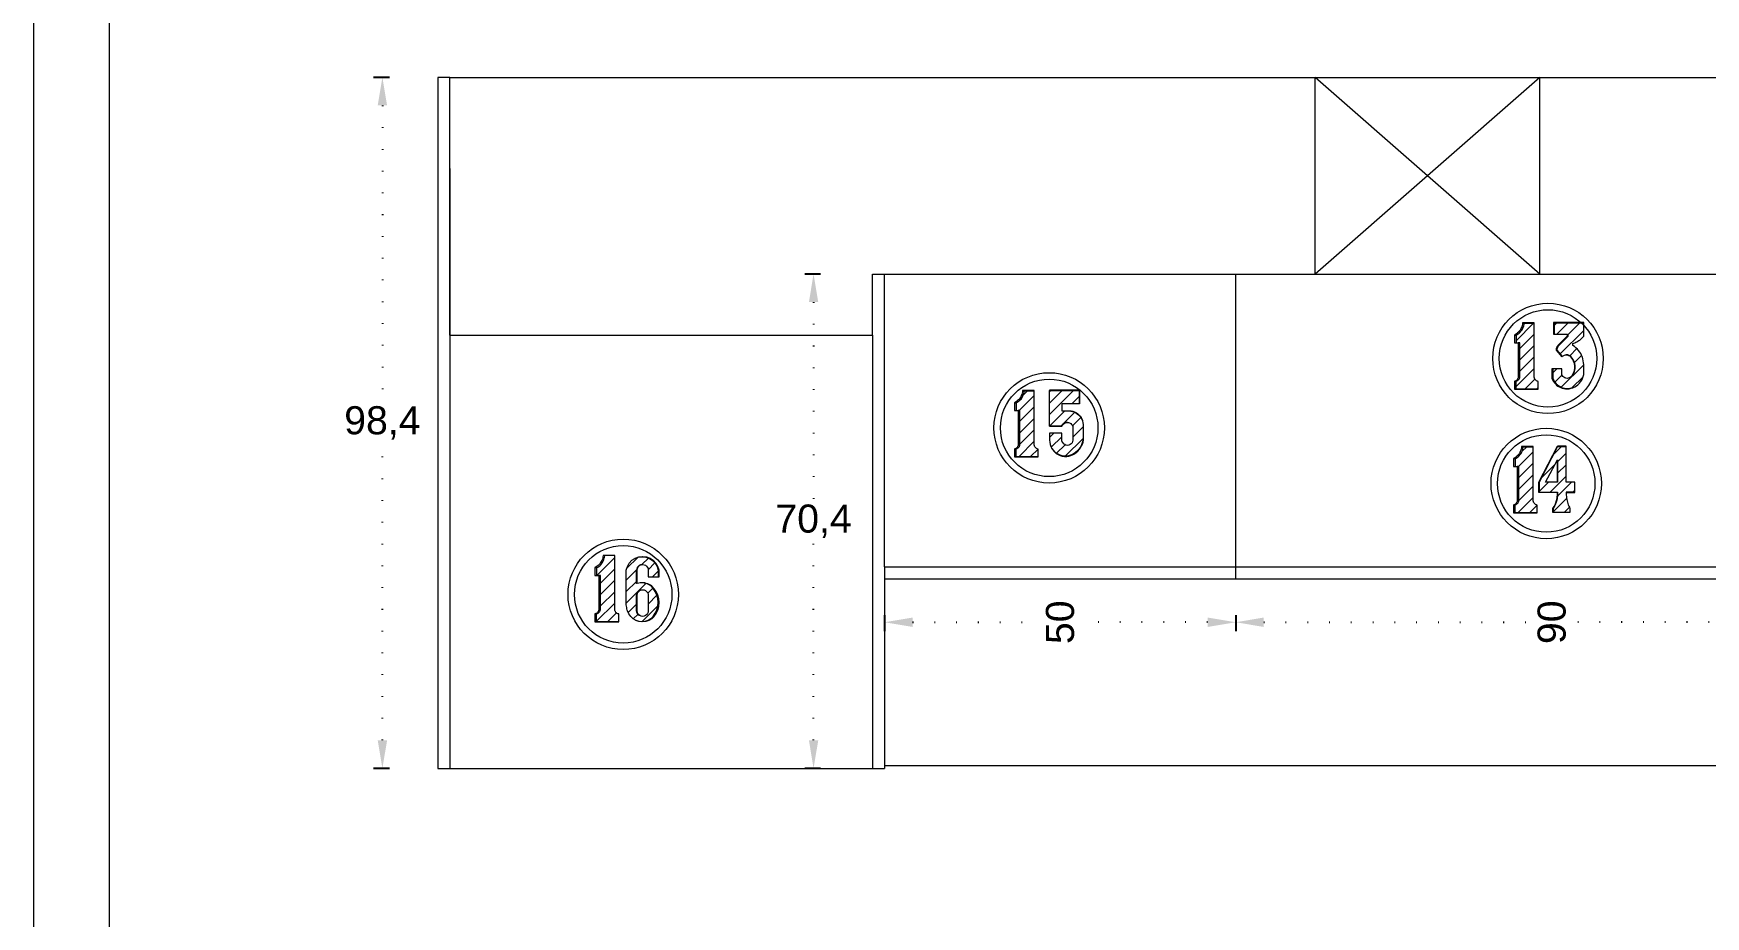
# Model space of a CAD drawing. Header units: inches. Extents: x 352 to 11605, y -941 to 2503.
# Drawn here: x 7156.1 to 7394.2, y -4.6 to 121.2 of the extents above; entities that cross this region are included whole.
import ezdxf

# ---------------------------------------------------------------- set-up
doc = ezdxf.new("R2010")
doc.units = ezdxf.units.IN
doc.header["$MEASUREMENT"] = 0
doc.linetypes.add('ACAD_ISO07W100', pattern=[3, 0, -3])
doc.styles.get("Standard").update_dxf_attribs({"font": 'arial.ttf'})
doc.dimstyles.new('ISO-25', dxfattribs={"dimtxt": 4, "dimasz": 4, "dimexe": 1.25, "dimexo": 0.625, "dimtad": 1, "dimtih": 1, "dimtoh": 1, "dimdec": 1, "dimtxsty": 'Standard', "dimcen": 2.5, "dimadec": 0, "dimazin": 0, "dimtfac": 1, "dimtdec": 1, "dimtmove": 0, "dimatfit": 3, "dimfxl": 1, "dimfxlon": 1, "dimarcsym": 0})
pattern_1 = [(45, (6837.3459, 621.5241), (-0.8148213, 0.8148213), [])]
pattern_2 = [(45, (6800.5832, 611.3388), (-0.8148213, 0.8148213), [])]
pattern_3 = [(45, (6490.5303, 611.7561), (-0.8148213, 0.8148213), [])]

# ---------------------------------------------------------------- blocks, each defined once
blk = doc.blocks.new('*D157')
at = {"color": 0, "lineweight": -2, "transparency": 16777216}
for p, q in [((7277.26, 38.34), (7277.26, 36.09)), ((7327.26, 38.34), (7327.26, 36.09))]:
    blk.add_line(p, q, dxfattribs=at)
at = {"color": 0, "linetype": 'ACAD_ISO07W100', "lineweight": -2, "transparency": 16777216}
for p, q in [((7281.26, 37.34), (7299.59, 37.34)), ((7323.26, 37.34), (7304.93, 37.34))]:
    blk.add_line(p, q, dxfattribs=at)
at = {"color": 0, "transparency": 16777216}
for points in [[(7281.26, 36.67), (7281.26, 38.01), (7277.26, 37.34)], [(7323.26, 36.67), (7323.26, 38.01), (7327.26, 37.34)]]:
    blk.add_solid(points, dxfattribs=at)
at = {"layer": 'Defpoints', "color": 0, "transparency": 16777216}
for p in [(7277.26, 45.23), (7327.26, 43.53), (7327.26, 37.34)]:
    blk.add_point(p, dxfattribs=at)
at = {"color": 0, "lineweight": 20, "transparency": 16777216, "insert": (7302.26, 37.34), "char_height": 4, "attachment_point": 5, "rotation": 90}
blk.add_mtext('50', dxfattribs=at)
blk = doc.blocks.new('*D158')
at = {"color": 0, "lineweight": -2, "transparency": 16777216}
for p, q in [((7327.26, 38.34), (7327.26, 36.09)), ((7417.26, 38.34), (7417.26, 36.09))]:
    blk.add_line(p, q, dxfattribs=at)
at = {"color": 0, "linetype": 'ACAD_ISO07W100', "lineweight": -2, "transparency": 16777216}
for p, q in [((7331.26, 37.34), (7369.59, 37.34)), ((7413.26, 37.34), (7374.93, 37.34))]:
    blk.add_line(p, q, dxfattribs=at)
at = {"color": 0, "transparency": 16777216}
for points in [[(7331.26, 36.67), (7331.26, 38.01), (7327.26, 37.34)], [(7413.26, 36.67), (7413.26, 38.01), (7417.26, 37.34)]]:
    blk.add_solid(points, dxfattribs=at)
at = {"layer": 'Defpoints', "color": 0, "transparency": 16777216}
for p in [(7327.26, 43.53), (7417.26, 43.53), (7417.26, 37.34)]:
    blk.add_point(p, dxfattribs=at)
at = {"color": 0, "lineweight": 20, "transparency": 16777216, "insert": (7372.26, 37.34), "char_height": 4, "attachment_point": 5, "rotation": 90}
blk.add_mtext('90', dxfattribs=at)
blk = doc.blocks.new('*D453')
at = {"color": 0, "lineweight": -2, "transparency": 16777216}
for p, q in [((7268.15, 86.93), (7265.9, 86.93)), ((7268.15, 16.53), (7265.9, 16.53))]:
    blk.add_line(p, q, dxfattribs=at)
at = {"color": 0, "linetype": 'ACAD_ISO07W100', "lineweight": -2, "transparency": 16777216}
for p, q in [((7267.15, 82.93), (7267.15, 54.76)), ((7267.15, 20.53), (7267.15, 48.71))]:
    blk.add_line(p, q, dxfattribs=at)
at = {"color": 0, "transparency": 16777216}
for points in [[(7266.49, 82.93), (7267.82, 82.93), (7267.15, 86.93)], [(7266.49, 20.53), (7267.82, 20.53), (7267.15, 16.53)]]:
    blk.add_solid(points, dxfattribs=at)
at = {"layer": 'Defpoints', "color": 0, "transparency": 16777216}
for p in [(7275.56, 86.93), (7267.15, 16.53), (7275.56, 16.53)]:
    blk.add_point(p, dxfattribs=at)
at = {"color": 0, "lineweight": 20, "transparency": 16777216, "insert": (7267.15, 51.73), "char_height": 4, "attachment_point": 5}
blk.add_mtext('70,4', dxfattribs=at)
blk = doc.blocks.new('*D463')
at = {"color": 0, "lineweight": -2, "transparency": 16777216}
for p, q in [((7206.76, 114.93), (7204.51, 114.93)), ((7206.76, 16.53), (7204.51, 16.53))]:
    blk.add_line(p, q, dxfattribs=at)
at = {"color": 0, "linetype": 'ACAD_ISO07W100', "lineweight": -2, "transparency": 16777216}
for p, q in [((7205.76, 110.93), (7205.76, 68.76)), ((7205.76, 20.53), (7205.76, 62.71))]:
    blk.add_line(p, q, dxfattribs=at)
at = {"color": 0, "transparency": 16777216}
for points in [[(7205.09, 110.93), (7206.43, 110.93), (7205.76, 114.93)], [(7205.09, 20.53), (7206.43, 20.53), (7205.76, 16.53)]]:
    blk.add_solid(points, dxfattribs=at)
at = {"layer": 'Defpoints', "color": 0, "transparency": 16777216}
for p in [(7205.76, 114.93), (7213.66, 114.93), (7213.66, 16.53)]:
    blk.add_point(p, dxfattribs=at)
at = {"color": 0, "lineweight": 20, "transparency": 16777216, "insert": (7205.76, 65.73), "char_height": 4, "attachment_point": 5}
blk.add_mtext('98,4', dxfattribs=at)

msp = doc.modelspace()

# ---------------------------------------------------------------- hatches: boundary and pattern name
at = {"lineweight": 20}
h = msp.add_hatch(dxfattribs=at)
h.set_pattern_fill('ANSI31', color=256, scale=9.218651)
h.set_pattern_definition(pattern_1)
h.paths.add_polyline_path([(7370.17, 71.68), (7370.1, 71.71), (7370.03, 71.75), (7369.97, 71.8), (7369.92, 71.86), (7369.87, 71.92), (7369.83, 71.98), (7369.8, 72.06), (7369.78, 72.13), (7369.77, 72.2), (7369.76, 72.28), (7369.76, 79.92), (7368.33, 79.92), (7368.31, 79.74), (7368.27, 79.57), (7368.22, 79.4), (7368.15, 79.23), (7368.07, 79.07), (7367.98, 78.91), (7367.87, 78.77), (7367.75, 78.64), (7367.62, 78.51), (7367.48, 78.4), (7367.33, 78.3), (7367.17, 78.22), (7367.17, 77.13), (7367.48, 77.13), (7367.72, 77.12), (7367.72, 72.31), (7367.71, 72.24), (7367.69, 72.16), (7367.67, 72.09), (7367.64, 72.03), (7367.6, 71.96), (7367.55, 71.9), (7367.5, 71.85), (7367.44, 71.8), (7367.38, 71.76), (7367.31, 71.72), (7367.24, 71.7), (7367.17, 71.68), (7367.17, 70.58), (7370.32, 70.58), (7370.32, 71.64), (7370.24, 71.66)])
h = msp.add_hatch(dxfattribs=at)
h.set_pattern_fill('ANSI31', color=256, scale=9.218651)
h.set_pattern_definition(pattern_1)
h.paths.add_polyline_path([(7376.8, 79.97), (7372.62, 79.97), (7372.62, 78.35), (7374.44, 78.35), (7374.54, 78.32), (7374.54, 78.05), (7373.25, 76.74), (7373.17, 76.65), (7373.13, 76.6), (7373.1, 76.55), (7373.07, 76.49), (7373.05, 76.43), (7373.03, 76.38), (7373.01, 76.32), (7373, 76.26), (7372.99, 76.13), (7372.99, 76.07), (7373.75, 75.19), (7373.78, 75.21), (7373.87, 75.28), (7373.97, 75.33), (7374.08, 75.37), (7374.2, 75.4), (7374.32, 75.41), (7374.42, 75.41), (7374.53, 75.4), (7374.65, 75.37), (7374.75, 75.34), (7374.86, 75.28), (7374.95, 75.21), (7375.03, 75.13), (7375.18, 74.96), (7375.3, 74.77), (7375.4, 74.57), (7375.48, 74.36), (7375.54, 74.15), (7375.57, 73.93), (7375.59, 73.7), (7375.58, 73.48), (7375.54, 73.26), (7375.49, 73.04), (7375.41, 72.83), (7375.31, 72.63), (7375.23, 72.49), (7375.13, 72.35), (7375.01, 72.25), (7374.87, 72.17), (7374.77, 72.13), (7374.61, 72.08), (7374.45, 72.07), (7374.28, 72.08), (7374.12, 72.13), (7373.98, 72.22), (7373.85, 72.32), (7373.75, 72.46), (7373.68, 72.61), (7373.68, 73.44), (7372.41, 73.44), (7372.41, 72.08), (7372.5, 71.87), (7372.62, 71.67), (7372.75, 71.48), (7372.9, 71.31), (7373.06, 71.15), (7373.25, 71.01), (7373.44, 70.89), (7373.65, 70.79), (7373.87, 70.72), (7374.09, 70.66), (7374.32, 70.63), (7374.55, 70.62), (7374.82, 70.65), (7375.1, 70.7), (7375.36, 70.79), (7375.55, 70.87), (7375.76, 71), (7375.99, 71.17), (7376.19, 71.37), (7376.37, 71.58), (7376.52, 71.82), (7376.64, 72.07), (7376.74, 72.33), (7376.8, 72.61), (7376.8, 74.02), (7376.79, 74.3), (7376.75, 74.57), (7376.7, 74.83), (7376.61, 75.1), (7376.51, 75.35), (7376.39, 75.59), (7376.24, 75.82), (7376.08, 76.04), (7375.9, 76.25), (7375.7, 76.43), (7375.49, 76.6), (7375.26, 76.75), (7375.26, 77.03), (7375.41, 77.08), (7375.55, 77.14), (7375.7, 77.2), (7375.84, 77.27), (7375.97, 77.35), (7376.11, 77.44), (7376.23, 77.53), (7376.36, 77.62), (7376.48, 77.73), (7376.59, 77.84), (7376.7, 77.95), (7376.8, 78.07)])
h = msp.add_hatch(dxfattribs=at)
h.set_pattern_fill('ANSI31', color=256, scale=9.218651)
h.set_pattern_definition(pattern_2)
h.paths.add_polyline_path([(7298.98, 62.04), (7298.91, 62.07), (7298.85, 62.11), (7298.79, 62.16), (7298.74, 62.21), (7298.69, 62.27), (7298.65, 62.34), (7298.62, 62.41), (7298.6, 62.49), (7298.58, 62.56), (7298.58, 62.64), (7298.58, 70.28), (7297.14, 70.28), (7297.12, 70.1), (7297.09, 69.92), (7297.03, 69.75), (7296.97, 69.58), (7296.89, 69.42), (7296.79, 69.27), (7296.69, 69.13), (7296.57, 68.99), (7296.44, 68.87), (7296.3, 68.76), (7296.15, 68.66), (7295.99, 68.57), (7295.99, 67.49), (7296.3, 67.49), (7296.54, 67.47), (7296.54, 62.67), (7296.53, 62.59), (7296.51, 62.52), (7296.48, 62.45), (7296.45, 62.38), (7296.41, 62.32), (7296.37, 62.26), (7296.31, 62.21), (7296.26, 62.16), (7296.19, 62.12), (7296.13, 62.08), (7296.06, 62.05), (7295.99, 62.03), (7295.99, 60.93), (7299.13, 60.93), (7299.13, 62), (7299.06, 62.01)])
h = msp.add_hatch(dxfattribs=at)
h.set_pattern_fill('ANSI31', color=256, scale=9.218651)
h.set_pattern_definition(pattern_2)
h.paths.add_polyline_path([(7305.05, 66.69), (7304.88, 66.88), (7304.68, 67.04), (7304.46, 67.19), (7304.23, 67.3), (7304.03, 67.37), (7303.8, 67.42), (7303.52, 67.44), (7302.5, 67.44), (7302.5, 68.43), (7304.97, 68.43), (7304.97, 70.33), (7300.75, 70.33), (7300.75, 65.24), (7302.5, 65.24), (7302.56, 65.39), (7302.66, 65.53), (7302.79, 65.64), (7302.93, 65.72), (7303.09, 65.77), (7303.27, 65.79), (7303.45, 65.77), (7303.61, 65.72), (7303.76, 65.64), (7303.88, 65.52), (7303.98, 65.39), (7304.05, 65.24), (7304.05, 63.29), (7304.02, 63.09), (7303.95, 62.91), (7303.83, 62.75), (7303.67, 62.63), (7303.49, 62.55), (7303.29, 62.53), (7303.09, 62.55), (7302.91, 62.63), (7302.73, 62.76), (7302.6, 62.94), (7302.52, 63.12), (7302.5, 63.32), (7302.5, 64.26), (7300.75, 64.26), (7300.75, 63.29), (7300.78, 62.98), (7300.84, 62.67), (7300.93, 62.41), (7301.07, 62.13), (7301.25, 61.87), (7301.46, 61.64), (7301.69, 61.44), (7301.96, 61.27), (7302.24, 61.14), (7302.54, 61.04), (7302.84, 60.99), (7303.16, 60.98), (7303.45, 61.04), (7303.73, 61.13), (7304, 61.24), (7304.26, 61.39), (7304.5, 61.56), (7304.72, 61.76), (7304.92, 61.98), (7305.1, 62.22), (7305.25, 62.47), (7305.37, 62.74), (7305.46, 63.03), (7305.52, 63.32), (7305.52, 65.24), (7305.52, 65.5), (7305.49, 65.76), (7305.42, 66.01), (7305.33, 66.25), (7305.21, 66.48)])
h = msp.add_hatch(dxfattribs=at)
h.set_pattern_fill('ANSI31', color=256, scale=9.218651)
h.set_pattern_definition([(45, (6854.0557, 603.6856), (-0.8148213, 0.8148213), [])])
h.paths.add_polyline_path([(7370.03, 54.07), (7369.96, 54.11), (7369.89, 54.15), (7369.83, 54.2), (7369.78, 54.25), (7369.73, 54.31), (7369.69, 54.38), (7369.66, 54.45), (7369.64, 54.52), (7369.62, 54.6), (7369.62, 54.68), (7369.62, 62.32), (7368.18, 62.32), (7368.16, 62.14), (7368.13, 61.96), (7368.08, 61.79), (7368.01, 61.62), (7367.93, 61.46), (7367.83, 61.31), (7367.73, 61.16), (7367.61, 61.03), (7367.48, 60.91), (7367.34, 60.79), (7367.19, 60.7), (7367.03, 60.61), (7367.03, 59.53), (7367.34, 59.53), (7367.58, 59.51), (7367.58, 54.71), (7367.57, 54.63), (7367.55, 54.56), (7367.53, 54.49), (7367.49, 54.42), (7367.45, 54.36), (7367.41, 54.3), (7367.36, 54.24), (7367.3, 54.2), (7367.24, 54.15), (7367.17, 54.12), (7367.1, 54.09), (7367.03, 54.07), (7367.03, 52.97), (7370.17, 52.97), (7370.17, 54.03), (7370.1, 54.05)])
h = msp.add_hatch(dxfattribs=at)
h.set_pattern_fill('ANSI31', color=256, scale=9.218651)
h.set_pattern_definition([(45, (6854.0557, 603.6856), (-0.8148213, 0.8148213), [])])
h.paths.add_polyline_path([(7374.3, 62.36), (7373.08, 62.36), (7370.47, 57.28), (7370.47, 55.85), (7373.08, 55.85), (7373.08, 55.64), (7373.08, 55.46), (7373.07, 55.27), (7373.04, 55.09), (7373.01, 54.91), (7372.97, 54.73), (7372.93, 54.56), (7372.87, 54.38), (7372.8, 54.21), (7372.73, 54.05), (7372.65, 53.88), (7372.56, 53.72), (7372.46, 53.57), (7372.46, 53.02), (7374.85, 53.02), (7374.85, 53.53), (7374.77, 53.71), (7374.69, 53.89), (7374.61, 54.07), (7374.55, 54.26), (7374.49, 54.45), (7374.44, 54.65), (7374.4, 54.84), (7374.36, 55.04), (7374.34, 55.24), (7374.32, 55.43), (7374.3, 55.63), (7374.3, 55.85), (7375.55, 55.85), (7375.55, 57.27), (7374.3, 57.27)])
h.paths.add_polyline_path([(7373.05, 60.47), (7373.08, 60.44), (7373.08, 57.28), (7373.05, 57.27), (7371.38, 57.27)], flags=16)
h = msp.add_hatch(dxfattribs=at)
h.set_pattern_fill('ANSI31', color=256, scale=9.218651)
h.set_pattern_definition(pattern_3)
h.paths.add_polyline_path([(7239.26, 38.56), (7239.19, 38.59), (7239.13, 38.63), (7239.07, 38.68), (7239.01, 38.74), (7238.96, 38.8), (7238.93, 38.86), (7238.89, 38.93), (7238.87, 39.01), (7238.86, 39.08), (7238.85, 39.16), (7238.85, 46.8), (7237.42, 46.8), (7237.4, 46.62), (7237.36, 46.45), (7237.31, 46.27), (7237.24, 46.11), (7237.16, 45.95), (7237.07, 45.79), (7236.96, 45.65), (7236.84, 45.51), (7236.71, 45.39), (7236.57, 45.28), (7236.42, 45.18), (7236.26, 45.09), (7236.26, 44.01), (7236.58, 44.01), (7236.81, 44), (7236.81, 39.19), (7236.8, 39.12), (7236.79, 39.04), (7236.76, 38.97), (7236.73, 38.91), (7236.69, 38.84), (7236.64, 38.78), (7236.59, 38.73), (7236.53, 38.68), (7236.47, 38.64), (7236.4, 38.6), (7236.34, 38.58), (7236.26, 38.55), (7236.26, 37.46), (7239.41, 37.46), (7239.41, 38.52), (7239.33, 38.53)])
h = msp.add_hatch(dxfattribs=at)
h.set_pattern_fill('ANSI31', color=256, scale=9.218651)
h.set_pattern_definition(pattern_3)
h.paths.add_polyline_path([(7244.31, 42.16), (7244.17, 42.32), (7244.01, 42.47), (7243.83, 42.6), (7243.64, 42.71), (7243.44, 42.8), (7243.24, 42.87), (7243.03, 42.92), (7242.81, 42.95), (7242.59, 42.96), (7242.44, 42.95), (7242.25, 42.92), (7242.04, 42.87), (7241.95, 42.86), (7241.95, 44.75), (7241.98, 44.95), (7242.05, 45.14), (7242.18, 45.3), (7242.34, 45.42), (7242.52, 45.5), (7242.62, 45.53), (7242.82, 45.56), (7243.02, 45.53), (7243.21, 45.45), (7243.37, 45.33), (7243.5, 45.16), (7243.58, 44.98), (7243.6, 44.77), (7243.6, 43.8), (7245.03, 43.8), (7245.03, 44.75), (7244.87, 45.27), (7244.6, 45.74), (7244.22, 46.13), (7243.77, 46.43), (7243.26, 46.61), (7242.72, 46.67), (7242.72, 46.67), (7242.18, 46.61), (7241.72, 46.44), (7241.29, 46.17), (7240.91, 45.77), (7240.64, 45.3), (7240.48, 44.77), (7240.48, 40.23), (7240.48, 40.04), (7240.49, 39.84), (7240.51, 39.65), (7240.54, 39.46), (7240.58, 39.27), (7240.63, 39.08), (7240.66, 38.96), (7240.85, 38.53), (7241.12, 38.14), (7241.46, 37.82), (7241.81, 37.62), (7242.23, 37.48), (7242.69, 37.43), (7243.16, 37.48), (7243.6, 37.63), (7244, 37.86), (7244.13, 37.98), (7244.31, 38.17), (7244.62, 38.61), (7244.85, 39.1), (7244.98, 39.63), (7245.03, 40.16), (7244.98, 40.7), (7244.85, 41.22), (7244.62, 41.72)])
h.paths.add_polyline_path([(7241.98, 41.39), (7242.05, 41.58), (7242.18, 41.74), (7242.34, 41.86), (7242.52, 41.94), (7242.72, 41.97), (7242.82, 41.97), (7243.02, 41.94), (7243.21, 41.86), (7243.37, 41.74), (7243.5, 41.57), (7243.58, 41.39), (7243.6, 41.18), (7243.6, 38.96), (7243.58, 38.76), (7243.5, 38.57), (7243.37, 38.41), (7243.21, 38.29), (7243.02, 38.21), (7242.82, 38.18), (7242.62, 38.21), (7242.52, 38.25), (7242.43, 38.29), (7242.34, 38.32), (7242.18, 38.45), (7242.05, 38.61), (7241.98, 38.79), (7241.95, 38.99), (7241.95, 41.19)], flags=16)

# ---------------------------------------------------------------- linework, layer by layer
for p, q in [((7213.66, 114.93), (7213.66, 16.53)), ((7215.36, 114.93), (7213.66, 114.93)), ((7215.36, 78.23), (7215.36, 114.93)), ((7215.36, 114.93), (7568.16, 114.93)), ((7338.56, 86.93), (7338.56, 114.93)), ((7370.56, 86.93), (7338.56, 114.93)), ((7370.56, 114.93), (7338.56, 86.93)), ((7370.56, 86.93), (7370.56, 114.93)), ((7215.36, 101.93), (7215.36, 78.23)), ((7275.56, 78.23), (7275.56, 86.93)), ((7275.56, 86.93), (7530.36, 86.93)), ((7277.26, 45.23), (7277.26, 86.93)), ((7327.26, 43.53), (7327.26, 86.93)), ((7372.5, 80.01), (7372.5, 78.35)), ((7372.62, 79.97), (7372.62, 78.35)), ((7215.36, 78.23), (7275.56, 78.23)), ((7215.36, 78.23), (7215.36, 16.53)), ((7275.56, 78.23), (7275.56, 16.53)), ((7367.17, 78.22), (7367.17, 77.13)), ((7372.5, 78.35), (7372.62, 78.35)), ((7372.62, 78.35), (7374.44, 78.35)), ((7374.44, 78.35), (7374.54, 78.32)), ((7374.54, 78.32), (7374.54, 78.05)), ((7374.77, 72.13), (7374.61, 72.08)), ((7304.97, 70.33), (7304.97, 68.43)), ((7367.17, 70.58), (7370.32, 70.58)), ((7295.99, 68.57), (7295.99, 67.49)), ((7302.52, 68.43), (7302.52, 67.46)), ((7300.75, 65.24), (7302.5, 65.24)), ((7303.29, 65.79), (7303.45, 65.77)), ((7303.45, 65.77), (7303.61, 65.72)), ((7303.61, 65.72), (7303.76, 65.64)), ((7303.76, 65.64), (7303.88, 65.52)), ((7303.88, 65.52), (7303.98, 65.39)), ((7303.98, 65.39), (7304.05, 65.24)), ((7304.05, 65.24), (7304.05, 63.29)), ((7302.91, 62.63), (7302.75, 62.75)), ((7303.09, 62.55), (7302.91, 62.63)), ((7303.29, 62.53), (7303.09, 62.55)), ((7303.49, 62.55), (7303.29, 62.53)), ((7303.67, 62.63), (7303.49, 62.55)), ((7303.83, 62.75), (7303.67, 62.63)), ((7303.95, 62.91), (7303.83, 62.75)), ((7304.02, 63.09), (7303.95, 62.91)), ((7304.05, 63.29), (7304.02, 63.09)), ((7373.08, 62.36), (7374.3, 62.36)), ((7295.99, 60.93), (7299.13, 60.93)), ((7367.03, 60.61), (7367.03, 59.53)), ((7373.05, 57.27), (7373.05, 60.47)), ((7367.03, 52.97), (7370.17, 52.97)), ((7242.62, 45.53), (7242.82, 45.56)), ((7236.26, 45.09), (7236.26, 44.01)), ((7277.26, 45.23), (7528.26, 45.23)), ((7277.26, 45.23), (7277.26, 16.53)), ((7277.26, 43.53), (7417.26, 43.53)), ((7236.26, 37.46), (7239.41, 37.46)), ((7277.26, 16.93), (7511.46, 16.93)), ((7213.66, 16.53), (7277.26, 16.53))]:
    msp.add_line(p, q, dxfattribs=at)
for points in [[(7156.08, 486.39), (7156.08, -153.63), (7608.61, -153.63), (7608.61, 486.39)], [(7166.85, 475.61), (7166.85, -132.55), (7597.84, -132.55), (7597.84, 475.61)], [(7372.62, 79.97), (7376.8, 79.97), (7376.8, 80.01), (7372.5, 80.01)], [(7374.53, 75.4), (7374.42, 75.41), (7374.32, 75.41), (7374.43, 75.4), (7374.55, 75.37), (7374.66, 75.33), (7374.76, 75.28), (7374.86, 75.21), (7374.94, 75.13), (7375.08, 74.95), (7375.21, 74.76), (7375.31, 74.56), (7375.39, 74.35), (7375.45, 74.13), (7375.49, 73.91), (7375.5, 73.69), (7375.49, 73.46), (7375.45, 73.24), (7375.4, 73.02), (7375.32, 72.81), (7375.21, 72.61), (7375.14, 72.46), (7375.04, 72.32), (7374.92, 72.22), (7374.77, 72.13), (7374.87, 72.17), (7375.01, 72.25), (7375.13, 72.35), (7375.23, 72.49), (7375.31, 72.63), (7375.41, 72.83), (7375.49, 73.04), (7375.54, 73.26), (7375.58, 73.48), (7375.59, 73.7), (7375.57, 73.93), (7375.54, 74.15), (7375.48, 74.36), (7375.4, 74.57), (7375.3, 74.77), (7375.18, 74.96), (7375.03, 75.13), (7374.95, 75.21), (7374.86, 75.28), (7374.75, 75.34), (7374.65, 75.37)], [(7302.52, 65.24), (7302.59, 65.39), (7302.69, 65.52), (7302.82, 65.64), (7302.96, 65.72), (7303.12, 65.77), (7303.29, 65.79), (7303.25, 65.79), (7303.09, 65.77), (7302.93, 65.72), (7302.79, 65.64), (7302.66, 65.53), (7302.56, 65.39), (7302.5, 65.24)], [(7371.38, 57.27), (7373.05, 60.47), (7373.08, 60.44), (7373.08, 57.28), (7373.05, 57.27)], [(7242.04, 44.77), (7242.07, 44.98), (7242.14, 45.16), (7242.27, 45.33), (7242.43, 45.45), (7242.62, 45.53), (7242.52, 45.5), (7242.34, 45.42), (7242.18, 45.3), (7242.05, 45.14), (7241.98, 44.95), (7241.95, 44.75)], [(7243.37, 38.41), (7243.21, 38.29), (7243.02, 38.21), (7242.82, 38.18), (7242.62, 38.21), (7242.52, 38.25), (7242.43, 38.29), (7242.34, 38.32), (7242.18, 38.45), (7242.05, 38.61), (7241.98, 38.79), (7241.95, 38.99), (7241.95, 41.19), (7241.98, 41.39), (7242.05, 41.58), (7242.18, 41.74), (7242.34, 41.86), (7242.52, 41.94), (7242.72, 41.97), (7242.82, 41.97), (7243.02, 41.94), (7243.21, 41.86), (7243.37, 41.74), (7243.5, 41.57), (7243.58, 41.39), (7243.6, 41.18), (7243.6, 38.96), (7243.58, 38.76), (7243.5, 38.57)]]:
    msp.add_lwpolyline(points, close=True, dxfattribs=at)
for points in [[(7366.93, 70.53), (7370.32, 70.53), (7370.32, 70.58), (7370.32, 71.64), (7370.24, 71.66), (7370.17, 71.68), (7370.1, 71.71), (7370.03, 71.75), (7369.97, 71.8), (7369.92, 71.86), (7369.87, 71.92), (7369.83, 71.98), (7369.8, 72.06), (7369.78, 72.13), (7369.77, 72.2), (7369.76, 72.28), (7369.76, 79.92), (7369.76, 79.97), (7368.1, 79.97), (7368.07, 79.79), (7368.04, 79.61), (7367.99, 79.43), (7367.92, 79.27), (7367.84, 79.1), (7367.74, 78.95), (7367.63, 78.8), (7367.51, 78.67), (7367.38, 78.54), (7367.24, 78.43), (7367.09, 78.33), (7366.93, 78.24), (7366.93, 77.13), (7367.17, 77.13), (7367.48, 77.13), (7367.48, 72.28), (7367.47, 72.21), (7367.46, 72.13), (7367.43, 72.06), (7367.4, 71.99), (7367.36, 71.93), (7367.31, 71.87), (7367.26, 71.82), (7367.2, 71.77), (7367.14, 71.72), (7367.07, 71.69), (7367, 71.66), (7366.93, 71.64), (7366.93, 70.53), (7367.17, 70.58), (7367.17, 71.68), (7367.24, 71.7), (7367.31, 71.72), (7367.38, 71.76), (7367.44, 71.8), (7367.5, 71.85), (7367.55, 71.9), (7367.6, 71.96), (7367.64, 72.03), (7367.67, 72.09), (7367.69, 72.16), (7367.71, 72.24), (7367.72, 72.31), (7367.72, 77.12), (7367.48, 77.13)], [(7366.93, 78.24), (7367.17, 78.22), (7367.33, 78.3), (7367.48, 78.4), (7367.62, 78.51), (7367.75, 78.64), (7367.87, 78.77), (7367.98, 78.91), (7368.07, 79.07), (7368.15, 79.23), (7368.22, 79.4), (7368.27, 79.57), (7368.31, 79.74), (7368.33, 79.92)], [(7368.1, 79.97), (7368.33, 79.92), (7369.76, 79.92)], [(7375.99, 71.17), (7376.19, 71.37), (7376.37, 71.58), (7376.52, 71.82), (7376.64, 72.07), (7376.74, 72.33), (7376.8, 72.61), (7376.8, 74.02), (7376.79, 74.3), (7376.75, 74.57), (7376.7, 74.83), (7376.61, 75.1), (7376.51, 75.35), (7376.39, 75.59), (7376.24, 75.82), (7376.08, 76.04), (7375.9, 76.25), (7375.7, 76.43), (7375.49, 76.6), (7375.26, 76.75), (7375.26, 77.03), (7375.41, 77.08), (7375.55, 77.14), (7375.7, 77.2), (7375.84, 77.27), (7375.97, 77.35), (7376.11, 77.44), (7376.23, 77.53), (7376.36, 77.62), (7376.48, 77.73), (7376.59, 77.84), (7376.7, 77.95), (7376.8, 78.07), (7376.8, 79.97)], [(7374.44, 78.07), (7373.14, 76.75), (7373.06, 76.66), (7373.02, 76.61), (7372.99, 76.56), (7372.96, 76.5), (7372.94, 76.44), (7372.92, 76.38), (7372.9, 76.32), (7372.89, 76.26), (7372.88, 76.14), (7372.88, 76.08), (7373.69, 75.13), (7373.75, 75.19), (7373.78, 75.21), (7373.87, 75.28), (7373.97, 75.33), (7374.08, 75.37), (7374.2, 75.4), (7374.32, 75.41)], [(7374.44, 78.35), (7374.44, 78.07), (7374.54, 78.05), (7373.25, 76.74), (7373.17, 76.65), (7373.13, 76.6), (7373.1, 76.55), (7373.07, 76.49), (7373.05, 76.43), (7373.03, 76.38), (7373.01, 76.32), (7373, 76.26), (7372.99, 76.13), (7372.99, 76.07), (7373.75, 75.19)], [(7374.61, 72.08), (7374.45, 72.07), (7374.28, 72.08), (7374.12, 72.13), (7373.98, 72.22), (7373.85, 72.32), (7373.75, 72.46), (7373.68, 72.61), (7373.68, 73.44), (7372.41, 73.44), (7372.29, 73.44), (7372.29, 72.05), (7372.38, 71.84), (7372.5, 71.63), (7372.63, 71.44), (7372.78, 71.27), (7372.95, 71.11), (7373.14, 70.97), (7373.33, 70.85), (7373.54, 70.75), (7373.76, 70.67), (7373.99, 70.62), (7374.22, 70.58), (7374.45, 70.58), (7374.73, 70.6), (7375, 70.65), (7375.27, 70.74), (7375.52, 70.86), (7375.55, 70.87), (7375.76, 71), (7375.99, 71.17)], [(7372.41, 73.44), (7372.41, 72.08), (7372.5, 71.87), (7372.62, 71.67), (7372.75, 71.48), (7372.9, 71.31), (7373.06, 71.15), (7373.25, 71.01), (7373.44, 70.89), (7373.65, 70.79), (7373.87, 70.72), (7374.09, 70.66), (7374.32, 70.63), (7374.55, 70.62), (7374.82, 70.65), (7375.1, 70.7), (7375.36, 70.79), (7375.55, 70.87)], [(7295.74, 60.89), (7299.13, 60.89), (7299.13, 60.93), (7299.13, 62), (7299.06, 62.01), (7298.98, 62.04), (7298.91, 62.07), (7298.85, 62.11), (7298.79, 62.16), (7298.74, 62.21), (7298.69, 62.27), (7298.65, 62.34), (7298.62, 62.41), (7298.6, 62.49), (7298.58, 62.56), (7298.58, 62.64), (7298.58, 70.28), (7298.58, 70.32), (7296.91, 70.32), (7296.89, 70.14), (7296.85, 69.97), (7296.8, 69.79), (7296.73, 69.62), (7296.65, 69.46), (7296.56, 69.31), (7296.45, 69.16), (7296.33, 69.02), (7296.2, 68.9), (7296.06, 68.79), (7295.9, 68.69), (7295.74, 68.6), (7295.74, 67.49), (7295.99, 67.49), (7296.3, 67.49), (7296.3, 62.64), (7296.29, 62.56), (7296.27, 62.49), (7296.25, 62.42), (7296.21, 62.35), (7296.17, 62.29), (7296.13, 62.23), (7296.07, 62.17), (7296.02, 62.12), (7295.95, 62.08), (7295.89, 62.05), (7295.82, 62.02), (7295.74, 62), (7295.74, 60.89), (7295.99, 60.93), (7295.99, 62.03), (7296.06, 62.05), (7296.13, 62.08), (7296.19, 62.12), (7296.26, 62.16), (7296.31, 62.21), (7296.37, 62.26), (7296.41, 62.32), (7296.45, 62.38), (7296.48, 62.45), (7296.51, 62.52), (7296.53, 62.59), (7296.54, 62.67), (7296.54, 67.47), (7296.3, 67.49)], [(7295.74, 68.6), (7295.99, 68.57), (7296.15, 68.66), (7296.3, 68.76), (7296.44, 68.87), (7296.57, 68.99), (7296.69, 69.13), (7296.79, 69.27), (7296.89, 69.42), (7296.97, 69.58), (7297.03, 69.75), (7297.09, 69.92), (7297.12, 70.1), (7297.14, 70.28)], [(7296.91, 70.32), (7297.14, 70.28), (7298.58, 70.28)], [(7305.02, 70.37), (7300.75, 70.37), (7300.75, 70.33)], [(7302.52, 65.24), (7300.75, 65.24), (7300.75, 65.24), (7300.75, 70.33), (7304.97, 70.33), (7305.02, 70.37), (7305.02, 68.43), (7304.97, 68.43), (7302.52, 68.43), (7302.5, 68.4), (7302.5, 67.44), (7302.52, 67.46), (7303.55, 67.46), (7303.84, 67.44), (7304.07, 67.39), (7304.28, 67.32), (7304.51, 67.2), (7304.73, 67.06), (7304.93, 66.89), (7305.11, 66.7), (7305.26, 66.48)], [(7302.5, 67.44), (7303.52, 67.44), (7303.8, 67.42), (7304.03, 67.37), (7304.23, 67.3), (7304.46, 67.19), (7304.68, 67.04), (7304.88, 66.88), (7305.05, 66.69), (7305.21, 66.48), (7305.33, 66.25), (7305.42, 66.01), (7305.49, 65.76), (7305.52, 65.5), (7305.52, 65.24), (7305.52, 63.32), (7305.46, 63.03), (7305.37, 62.74), (7305.25, 62.47), (7305.1, 62.22), (7304.92, 61.98), (7304.72, 61.76), (7304.5, 61.56), (7304.26, 61.39), (7304, 61.24), (7303.73, 61.13), (7303.45, 61.04), (7303.16, 60.98), (7302.84, 60.99), (7302.54, 61.04), (7302.24, 61.14), (7301.96, 61.27), (7301.69, 61.44), (7301.46, 61.64), (7301.25, 61.87), (7301.07, 62.13), (7300.93, 62.41)], [(7300.84, 62.67), (7300.93, 62.41), (7300.94, 62.37), (7301.08, 62.09), (7301.26, 61.83), (7301.47, 61.6), (7301.71, 61.39), (7301.98, 61.22), (7302.26, 61.09), (7302.56, 61), (7302.87, 60.94), (7303.19, 60.93), (7303.48, 60.99), (7303.77, 61.08), (7304.04, 61.2), (7304.31, 61.34), (7304.55, 61.52), (7304.77, 61.72), (7304.98, 61.94), (7305.15, 62.18), (7305.3, 62.44), (7305.42, 62.71), (7305.52, 63), (7305.58, 63.29), (7305.58, 65.24), (7305.58, 65.5), (7305.54, 65.76), (7305.48, 66.01), (7305.38, 66.25), (7305.26, 66.48)], [(7302.63, 62.91), (7302.55, 63.09), (7302.52, 63.29), (7302.52, 64.26), (7302.5, 64.26), (7300.75, 64.26), (7300.75, 63.29), (7300.78, 62.98), (7300.84, 62.67)], [(7302.63, 62.91), (7302.75, 62.75), (7302.72, 62.78), (7302.6, 62.94), (7302.52, 63.12), (7302.5, 63.32), (7302.5, 64.26)], [(7366.79, 52.92), (7370.17, 52.92), (7370.17, 52.97), (7370.17, 54.03), (7370.1, 54.05), (7370.03, 54.07), (7369.96, 54.11), (7369.89, 54.15), (7369.83, 54.2), (7369.78, 54.25), (7369.73, 54.31), (7369.69, 54.38), (7369.66, 54.45), (7369.64, 54.52), (7369.62, 54.6), (7369.62, 54.68), (7369.62, 62.32), (7369.62, 62.36), (7367.95, 62.36), (7367.93, 62.18), (7367.89, 62), (7367.84, 61.83), (7367.78, 61.66), (7367.69, 61.5), (7367.6, 61.34), (7367.49, 61.2), (7367.37, 61.06), (7367.24, 60.94), (7367.1, 60.82), (7366.94, 60.72), (7366.79, 60.64), (7366.79, 59.53), (7367.03, 59.53), (7367.34, 59.53), (7367.34, 54.68), (7367.33, 54.6), (7367.31, 54.53), (7367.29, 54.46), (7367.25, 54.39), (7367.21, 54.32), (7367.17, 54.26), (7367.12, 54.21), (7367.06, 54.16), (7366.99, 54.12), (7366.93, 54.08), (7366.86, 54.05), (7366.79, 54.03), (7366.79, 52.92), (7367.03, 52.97), (7367.03, 54.07), (7367.1, 54.09), (7367.17, 54.12), (7367.24, 54.15), (7367.3, 54.2), (7367.36, 54.24), (7367.41, 54.3), (7367.45, 54.36), (7367.49, 54.42), (7367.53, 54.49), (7367.55, 54.56), (7367.57, 54.63), (7367.58, 54.71), (7367.58, 59.51), (7367.34, 59.53)], [(7366.79, 60.64), (7367.03, 60.61), (7367.19, 60.7), (7367.34, 60.79), (7367.48, 60.91), (7367.61, 61.03), (7367.73, 61.16), (7367.83, 61.31), (7367.93, 61.46), (7368.01, 61.62), (7368.08, 61.79), (7368.13, 61.96), (7368.16, 62.14), (7368.18, 62.32)], [(7367.95, 62.36), (7368.18, 62.32), (7369.62, 62.32)], [(7370.41, 55.83), (7370.41, 57.27), (7373.05, 62.41)], [(7374.3, 55.83), (7375.55, 55.83), (7375.55, 55.85), (7375.55, 57.27), (7374.3, 57.27), (7374.3, 62.36), (7374.3, 62.41), (7373.05, 62.41), (7373.08, 62.36), (7370.47, 57.28), (7370.47, 55.85)], [(7373.05, 55.83), (7370.41, 55.83), (7370.47, 55.85), (7373.08, 55.85)], [(7375.55, 55.85), (7374.32, 55.85), (7374.3, 55.83), (7374.3, 55.63), (7374.32, 55.43), (7374.34, 55.24), (7374.36, 55.04), (7374.4, 54.84), (7374.44, 54.65), (7374.49, 54.45), (7374.55, 54.26), (7374.61, 54.07), (7374.69, 53.89), (7374.77, 53.71), (7374.85, 53.53), (7374.85, 53.02), (7374.85, 52.97), (7372.43, 52.97), (7372.43, 53.53), (7372.52, 53.68), (7372.61, 53.84), (7372.69, 54.01), (7372.77, 54.18), (7372.83, 54.35), (7372.89, 54.53), (7372.94, 54.7), (7372.98, 54.88), (7373.01, 55.07), (7373.03, 55.25), (7373.05, 55.43), (7373.05, 55.62)], [(7373.05, 55.62), (7373.05, 55.83), (7373.08, 55.85), (7373.08, 55.64), (7373.08, 55.46), (7373.07, 55.27), (7373.04, 55.09), (7373.01, 54.91), (7372.97, 54.73), (7372.93, 54.56), (7372.87, 54.38), (7372.8, 54.21), (7372.73, 54.05), (7372.65, 53.88), (7372.56, 53.72), (7372.46, 53.57), (7372.46, 53.02)], [(7372.43, 52.97), (7372.46, 53.02), (7374.85, 53.02)], [(7236.02, 37.41), (7239.41, 37.41), (7239.41, 37.46), (7239.41, 38.52), (7239.33, 38.53), (7239.26, 38.56), (7239.19, 38.59), (7239.13, 38.63), (7239.07, 38.68), (7239.01, 38.74), (7238.96, 38.8), (7238.93, 38.86), (7238.89, 38.93), (7238.87, 39.01), (7238.86, 39.08), (7238.85, 39.16), (7238.85, 46.8), (7238.85, 46.85), (7237.19, 46.85), (7237.17, 46.67), (7237.13, 46.49), (7237.08, 46.31), (7237.01, 46.15), (7236.93, 45.98), (7236.83, 45.83), (7236.73, 45.68), (7236.61, 45.55), (7236.47, 45.42), (7236.33, 45.31), (7236.18, 45.21), (7236.02, 45.12), (7236.02, 44.01), (7236.26, 44.01), (7236.58, 44.01), (7236.58, 39.16), (7236.57, 39.09), (7236.55, 39.01), (7236.52, 38.94), (7236.49, 38.87), (7236.45, 38.81), (7236.4, 38.75), (7236.35, 38.69), (7236.29, 38.65), (7236.23, 38.6), (7236.16, 38.57), (7236.09, 38.54), (7236.02, 38.52), (7236.02, 37.41), (7236.26, 37.46), (7236.26, 38.55), (7236.34, 38.58), (7236.4, 38.6), (7236.47, 38.64), (7236.53, 38.68), (7236.59, 38.73), (7236.64, 38.78), (7236.69, 38.84), (7236.73, 38.91), (7236.76, 38.97), (7236.79, 39.04), (7236.8, 39.12), (7236.81, 39.19), (7236.81, 44), (7236.58, 44.01)], [(7236.02, 45.12), (7236.26, 45.09), (7236.42, 45.18), (7236.57, 45.28), (7236.71, 45.39), (7236.84, 45.51), (7236.96, 45.65), (7237.07, 45.79), (7237.16, 45.95), (7237.24, 46.11), (7237.31, 46.27), (7237.36, 46.45), (7237.4, 46.62), (7237.42, 46.8)], [(7240.58, 39.27), (7240.54, 39.46), (7240.51, 39.65), (7240.49, 39.84), (7240.48, 40.04), (7240.48, 40.23), (7240.48, 44.77), (7240.64, 45.3), (7240.91, 45.77), (7241.29, 46.17), (7241.72, 46.44), (7241.75, 46.47), (7242.27, 46.65), (7242.81, 46.72), (7242.82, 46.72), (7243.36, 46.65), (7243.87, 46.47), (7244.33, 46.17)], [(7241.72, 46.44), (7242.18, 46.61), (7242.72, 46.67), (7242.72, 46.67), (7243.26, 46.61), (7243.77, 46.43), (7244.22, 46.13), (7244.6, 45.74), (7244.87, 45.27), (7245.03, 44.75), (7245.03, 43.8)], [(7242.82, 45.56), (7243.02, 45.53), (7243.21, 45.45), (7243.37, 45.33), (7243.5, 45.16), (7243.58, 44.98), (7243.6, 44.77), (7243.6, 43.8), (7245.03, 43.8), (7245.15, 43.8), (7245.15, 44.77), (7244.99, 45.3), (7244.71, 45.77), (7244.33, 46.17)], [(7241.81, 37.62), (7242.23, 37.48), (7242.69, 37.43), (7243.16, 37.48), (7243.6, 37.63), (7244, 37.86), (7244.13, 37.98), (7244.31, 38.17), (7244.62, 38.61), (7244.85, 39.1), (7244.98, 39.63), (7245.03, 40.16), (7244.98, 40.7), (7244.85, 41.22), (7244.62, 41.72), (7244.31, 42.16), (7244.17, 42.32), (7244.01, 42.47), (7243.83, 42.6), (7243.64, 42.71), (7243.44, 42.8), (7243.24, 42.87), (7243.03, 42.92), (7242.81, 42.95), (7242.59, 42.96), (7242.44, 42.95)], [(7242.04, 42.87), (7241.95, 42.86), (7241.95, 44.75)], [(7244.24, 37.94), (7244.43, 38.13), (7244.74, 38.58), (7244.96, 39.07), (7245.1, 39.6), (7245.15, 40.15), (7245.1, 40.69), (7244.96, 41.22), (7244.74, 41.71), (7244.43, 42.16), (7244.28, 42.32), (7244.11, 42.47), (7243.94, 42.6), (7243.75, 42.71), (7243.55, 42.81), (7243.34, 42.88), (7243.13, 42.93), (7242.91, 42.96), (7242.69, 42.97), (7242.47, 42.96), (7242.44, 42.95), (7242.25, 42.92), (7242.04, 42.87), (7242.04, 44.77)], [(7242.43, 38.29), (7242.27, 38.41), (7242.14, 38.57), (7242.07, 38.76), (7242.04, 38.96), (7242.04, 41.18), (7242.07, 41.39), (7242.14, 41.57), (7242.27, 41.74), (7242.43, 41.86), (7242.62, 41.94), (7242.82, 41.97)], [(7244.24, 37.94), (7244.11, 37.82), (7243.71, 37.58), (7243.26, 37.43), (7242.79, 37.38), (7242.32, 37.43), (7241.87, 37.58), (7241.81, 37.62), (7241.46, 37.82), (7241.12, 38.14), (7240.85, 38.53), (7240.66, 38.96), (7240.63, 39.08), (7240.58, 39.27)]]:
    msp.add_lwpolyline(points, dxfattribs=at)
for centre, radius in [((7371.72, 74.91), 7.86), ((7371.72, 74.91), 6.94), ((7300.7, 65.02), 7.86), ((7300.7, 65.02), 6.94), ((7371.47, 57.1), 7.86), ((7371.47, 57.1), 6.94), ((7240.05, 41.31), 7.86), ((7240.05, 41.31), 6.94)]:
    msp.add_circle(centre, radius, dxfattribs=at)

# ---------------------------------------------------------------- dimensions: what is measured, and where the dimension line sits
for base, p1, p2, angle, picture, middle in [((7205.76, 114.93), (7213.66, 16.53), (7213.66, 114.93), 270, '*D463', (7205.76, 65.73)), ((7267.15, 16.53), (7275.56, 86.93), (7275.56, 16.53), 90, '*D453', (7267.15, 51.73))]:
    dim = msp.add_linear_dim(base=base, p1=p1, p2=p2, angle=angle, dimstyle='ISO-25', dxfattribs=at)
    dim.commit()
    dim.dimension.update_dxf_attribs({"geometry": picture, "text_midpoint": middle})
for base, p1, p2, picture, middle in [((7327.26, 37.34), (7277.26, 45.23), (7327.26, 43.53), '*D157', (7302.26, 37.34)), ((7417.26, 37.34), (7327.26, 43.53), (7417.26, 43.53), '*D158', (7372.26, 37.34))]:
    dim = msp.add_linear_dim(base=base, p1=p1, p2=p2, dimstyle='ISO-25', dxfattribs=at)
    dim.commit()
    dim.dimension.update_dxf_attribs({"geometry": picture, "text_midpoint": middle})

doc.saveas('drawing.dxf')
